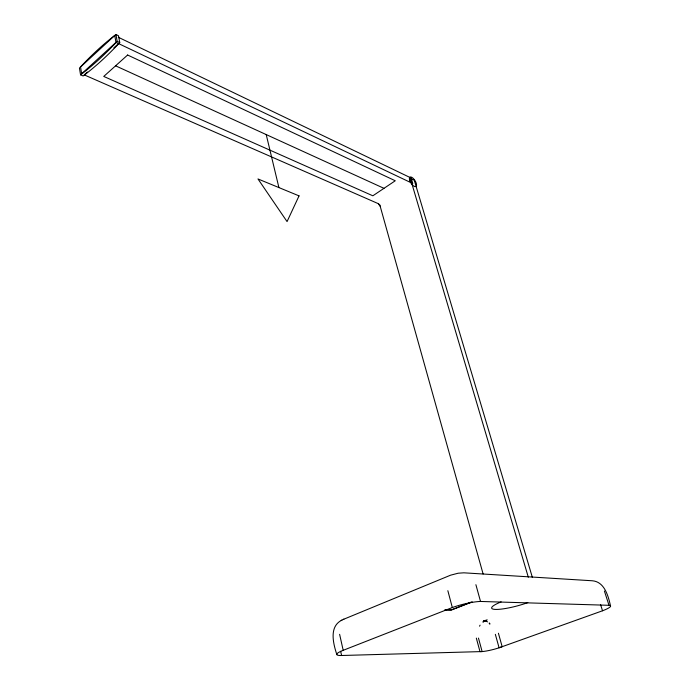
<?xml version="1.0" encoding="UTF-8"?>
<svg xmlns="http://www.w3.org/2000/svg" width="690" height="690" viewBox="0 0 690 690"><rect width="100%" height="100%" fill="white"/><g stroke="black" fill="none" stroke-linecap="round" stroke-linejoin="round"><path stroke-width="1.03" d="M485.148 620.741L482.888 622.078L484.63 620.672L487.183 619.827M483.492 620.629L485.156 620.672M479.559 626.192L480.068 625.157M115.98 42.357L81.662 73.752L80.558 67.016L114.73 35.535L115.98 42.357L412.801 183.54L411.162 178.037L118.283 37.243M87.371 72.045L84.258 74.891L378.793 203.878M113.885 47.852L118.559 43.582M341.886 620.129C328.733 626.615 333.322 643.805 336.841 654.594M343.396 619.379L450.605 575.175L458.151 573.218L463.844 572.821L592.218 580.764C604.621 581.679 608.269 596.1 610.529 605.932M341.171 620.482L343.879 619.137M485.061 620.638L486.433 620.957M485.156 620.603L485.993 621.086M478.463 638.077L482.129 651.567L341.593 655.5A19.104 3.277 -13.5 0 1 343.189 650.316L452.321 607.545A23.115 4.226 -14.4 0 1 480.525 601.456L608.994 605.303L604.397 591.002M445.05 609.796L451.338 609.917L471.227 602.146M445.076 609.891L451.364 610.012L472.253 601.852M486.217 621.052L486.674 620.879M608.994 605.303A19.277 2.958 -15.2 0 1 602.534 610.779L499.086 647.789L495.342 634.343M80.558 74.839L83.145 75.969A262.666 126.477 -66.3 0 0 119.758 42.573L118.499 35.742L115.92 34.5A307.404 192.605 -74.4 0 0 79.445 68.086L80.558 74.839A263.192 126.33 -66.3 0 0 117.171 41.34L115.92 34.5M115.575 65.817L383.985 188.336M117.171 41.34L119.758 42.573M486.441 621.302L487.571 621.888M600.611 604.75L602.534 610.779M532.378 577.418L414.293 180.245L410.291 178.331L528.307 577.194M379.776 204.801L483.112 573.985M498.404 633.222L502.165 646.685L498.551 647.97A14.645 2.156 -14.4 0 1 482.526 651.541L479.99 651.627L476.324 638.103M475.893 584.689L480.525 601.456M447.845 590.692L452.321 607.545M266.211 134.576L278.907 187.577M339.618 634.317L343.189 650.316M340.662 651.308L341.593 655.5M380.466 206.431A5.486 2.475 57.2 0 1 378.422 203.757M527.807 602.586A24.78 4.39 -14.8 0 1 495.705 609.425A24.78 4.39 -14.8 0 1 501.147 601.887M299.046 195.874L287.057 221.594L257.982 178.952L299.046 195.874M127.616 55.019L103.75 76.435L372.85 195.796L395.267 180.763L127.616 55.019M489.253 623.139L489.848 623.933L489.253 623.139M409.696 180.426A5.598 2.372 57.4 0 0 415.941 186.55A5.598 2.372 57.4 0 0 413.293 178.434A5.598 2.372 57.4 0 0 409.696 180.426"/></g></svg>
